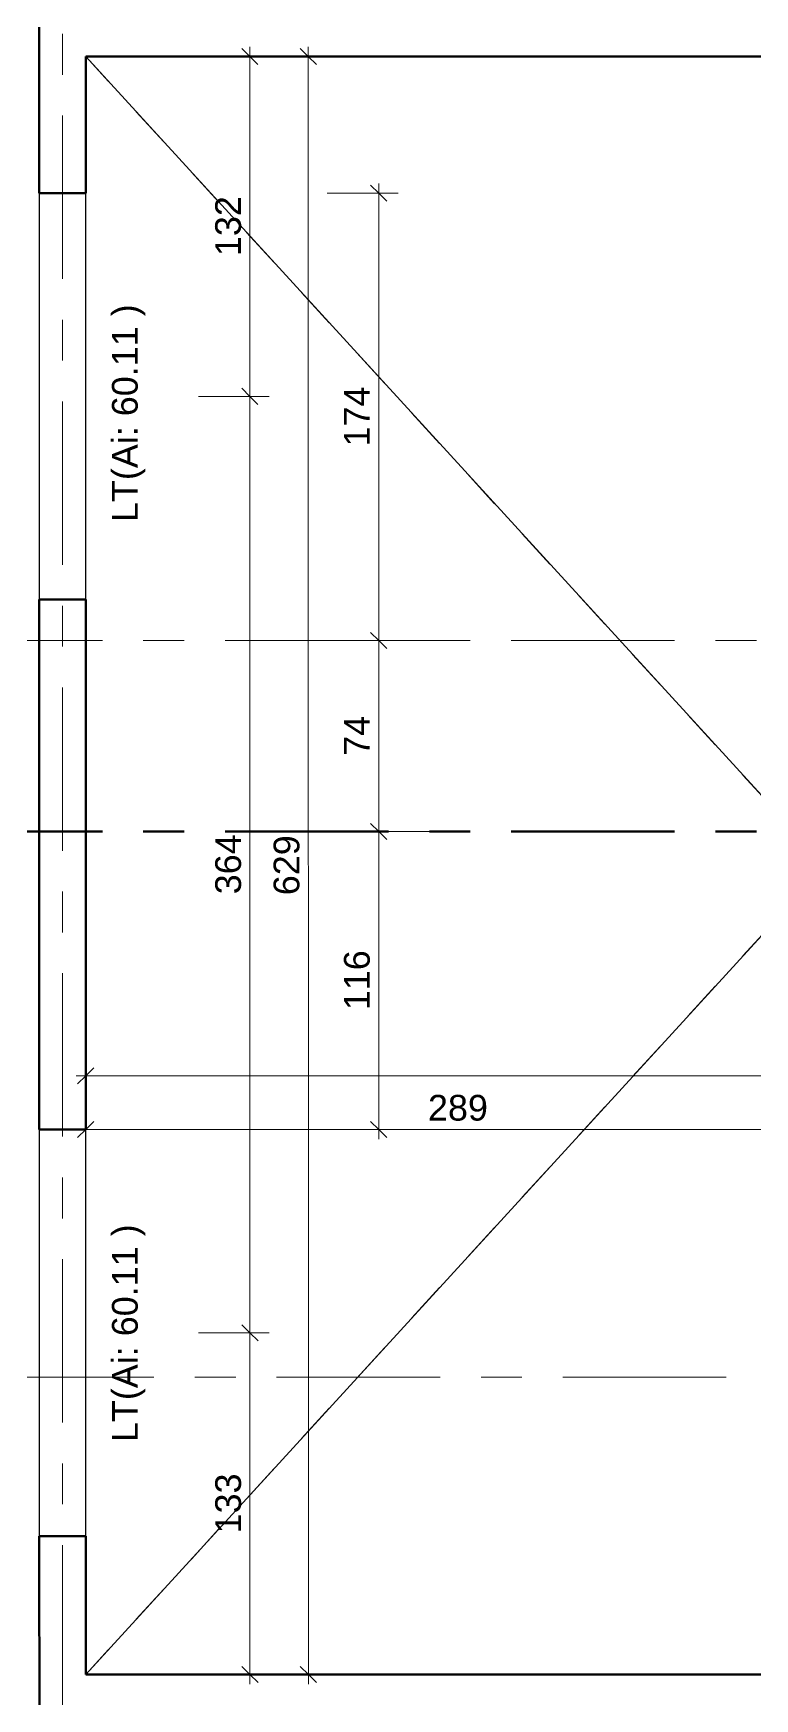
# Model space of a CAD drawing. Header units: metres. Extents: x 399 to 3028, y -427 to 863.
# Drawn here: x 434.03 to 436.83, y -392.86 to -386.38 of the extents above; entities that cross this region are included whole.
import ezdxf

# ---------------------------------------------------------------- set-up
doc = ezdxf.new("R2010")
doc.units = ezdxf.units.M
doc.linetypes.add('Ligne de quadrillage', pattern=[1.11125, 0.635, -0.15875, 0.15875, -0.15875])
doc.linetypes.add('Tiret', pattern=[0.3175, 0.15875, -0.15875])
for name, color, linetype, lineweight in [('A-ANNO-DIMS', 211, 'Continuous', 9), ('A-ANNO-DIMS-50', 211, 'Continuous', 9), ('A-DETL', 90, 'Continuous', 18), ('A-FLOR', 192, 'Continuous', 18), ('A-WALL', 113, 'Continuous', 18), ('G-ANNO-DIMS', 111, 'Continuous', 9), ('S-GRID', 1, 'Continuous', 9)]:
    doc.layers.add(name, color=color, linetype=linetype, lineweight=lineweight)
doc.styles.add('Arial', font='arial.ttf', dxfattribs={"height": 0.1})
doc.dimstyles.new('AES-_COTATION_1_50', dxfattribs={"dimscale": 0.3048, "dimtxt": 0.102026, "dimasz": 0.205052, "dimexe": 0.246063, "dimexo": 0.0625, "dimgap": 0.016404, "dimtad": 1, "dimdec": 1, "dimlfac": 100, "dimrnd": 0.5, "dimdsep": 46, "dimtxsty": 'Arial', "dimblk1": 'OBLIQUE', "dimblk2": 'OBLIQUE', "dimsah": 1, "dimcen": 0.09, "dimdle": 0.123031, "dimazin": 0, "dimtfac": 1, "dimtdec": 4, "dimtix": 1, "dimtmove": 0, "dimatfit": 3, "dimfxl": 0.656168, "dimfxlon": 1, "dimtvp": 1, "dimtolj": 1, "dimtzin": 0, "dimarcsym": 2})
doc.dimstyles.new('AES-_COTATION_1_50_2', dxfattribs={"dimscale": 0.3048, "dimtxt": 0.102026, "dimasz": 0.205052, "dimexe": 0.246063, "dimexo": 0.0625, "dimgap": 0.016404, "dimtad": 1, "dimdec": 1, "dimlfac": 100, "dimrnd": 0.5, "dimdsep": 46, "dimtxsty": 'Arial', "dimblk1": 'OBLIQUE', "dimblk2": 'OBLIQUE', "dimsah": 1, "dimcen": 0.09, "dimdle": 0.123031, "dimazin": 0, "dimtfac": 1, "dimtdec": 4, "dimtix": 1, "dimtmove": 0, "dimatfit": 3, "dimfxl": 0.656168, "dimfxlon": 1, "dimtvp": 1, "dimtolj": 1, "dimtzin": 0, "dimarcsym": 2})
doc.dimstyles.new('AES-_COTATION_1_50_3', dxfattribs={"dimscale": 0.3048, "dimtxt": 0.102026, "dimasz": 0.205052, "dimexe": 0.246063, "dimexo": 0.0625, "dimgap": 0.016404, "dimtad": 1, "dimdec": 1, "dimlfac": 100, "dimrnd": 0.5, "dimdsep": 46, "dimtxsty": 'Arial', "dimblk1": 'OBLIQUE', "dimblk2": 'OBLIQUE', "dimsah": 1, "dimcen": 0.09, "dimdle": 0.123031, "dimazin": 0, "dimtfac": 1, "dimtdec": 4, "dimtix": 1, "dimtmove": 0, "dimatfit": 3, "dimfxl": 0.656168, "dimfxlon": 1, "dimtvp": 1, "dimtolj": 1, "dimtzin": 0, "dimarcsym": 2})

# ---------------------------------------------------------------- blocks, each defined once
blk = doc.blocks.new('DIMBLOCK97-AES_EXE_BET_TZ_R_1_COF_0100-Plan coffrage PH R_1 Diffusion')
at = {"layer": 'A-ANNO-DIMS-50', "transparency": 16777216}
for p, q in [((435.0686, -386.4743), (434.7936, -386.4743)), ((434.8686, -386.4743), (434.8373, -386.443)), ((434.8686, -386.4368), (434.8686, -387.7952)), ((434.8686, -386.4743), (434.8998, -386.5055)), ((434.8686, -386.4743), (435.0686, -386.4743)), ((434.8686, -387.7952), (434.8373, -387.7639)), ((434.6686, -387.7952), (434.9436, -387.7952)), ((434.8686, -387.7952), (434.6686, -387.7952)), ((434.8686, -387.7952), (434.8998, -387.8264))]:
    blk.add_line(p, q, dxfattribs=at)
at = {"layer": 'A-ANNO-DIMS-50', "color": 0, "transparency": 16777216, "insert": (434.7337, -387.2501), "char_height": 0.1, "width": 0.276883, "attachment_point": 1, "rotation": 90, "line_spacing_factor": 0.941778, "style": 'Arial'}
blk.add_mtext('132', dxfattribs=at)
blk = doc.blocks.new('_Oblique')
at = {"color": 0, "linetype": 'ByBlock', "lineweight": -2}
blk.add_line((-0.5, -0.5), (0.5, 0.5), dxfattribs=at)
blk = doc.blocks.new('DIMBLOCK98-AES_EXE_BET_TZ_R_1_COF_0100-Plan coffrage PH R_1 Diffusion')
at = {"layer": 'A-ANNO-DIMS-50', "transparency": 16777216}
for p, q in [((434.8686, -387.7952), (434.8373, -387.7639)), ((434.6686, -387.7952), (434.9436, -387.7952)), ((434.8686, -387.7952), (434.6686, -387.7952)), ((434.8686, -387.7952), (434.8686, -391.4352)), ((434.8686, -387.7952), (434.8998, -387.8264)), ((434.6686, -391.4352), (434.9436, -391.4352)), ((434.8686, -391.4352), (434.6686, -391.4352)), ((434.8686, -391.4352), (434.8374, -391.4039)), ((434.8686, -391.4352), (434.8999, -391.4664))]:
    blk.add_line(p, q, dxfattribs=at)
at = {"layer": 'A-ANNO-DIMS-50', "color": 0, "transparency": 16777216, "insert": (434.7338, -389.7305), "char_height": 0.1, "width": 0.276883, "attachment_point": 1, "rotation": 90, "line_spacing_factor": 0.941778, "style": 'Arial'}
blk.add_mtext('364', dxfattribs=at)
blk = doc.blocks.new('DIMBLOCK99-AES_EXE_BET_TZ_R_1_COF_0100-Plan coffrage PH R_1 Diffusion')
at = {"layer": 'A-ANNO-DIMS-50', "transparency": 16777216}
for p, q in [((434.6686, -391.4352), (434.9436, -391.4352)), ((434.8686, -391.4352), (434.6686, -391.4352)), ((434.8686, -391.4352), (434.8374, -391.4039)), ((434.8686, -391.4352), (434.8687, -392.8007)), ((434.8686, -391.4352), (434.8999, -391.4664)), ((434.8687, -392.7632), (434.8374, -392.732)), ((435.0687, -392.7632), (434.7937, -392.7632)), ((434.8687, -392.7632), (434.8999, -392.7945)), ((434.8687, -392.7632), (435.0687, -392.7632))]:
    blk.add_line(p, q, dxfattribs=at)
at = {"layer": 'A-ANNO-DIMS-50', "color": 0, "transparency": 16777216, "insert": (434.7338, -392.2146), "char_height": 0.1, "width": 0.276883, "attachment_point": 1, "rotation": 90, "line_spacing_factor": 0.941778, "style": 'Arial'}
blk.add_mtext('133', dxfattribs=at)
blk = doc.blocks.new('DIMBLOCK137-AES_EXE_BET_TZ_R_1_COF_0100-Plan coffrage PH R_1 Diffusion')
at = {"layer": 'A-ANNO-DIMS-50', "transparency": 16777216}
for p, q in [((435.2953, -386.4743), (435.0203, -386.4743)), ((435.0953, -386.4743), (435.064, -386.443)), ((435.0953, -386.4368), (435.0954, -392.8007)), ((435.0953, -386.4743), (435.1265, -386.5055)), ((435.0953, -386.4743), (435.2953, -386.4743)), ((435.0954, -392.7632), (435.0641, -392.732)), ((435.2954, -392.7632), (435.0204, -392.7632)), ((435.0954, -392.7632), (435.1266, -392.7945)), ((435.0954, -392.7632), (435.2954, -392.7632))]:
    blk.add_line(p, q, dxfattribs=at)
at = {"layer": 'A-ANNO-DIMS-50', "color": 0, "transparency": 16777216, "insert": (434.9605, -389.7341), "char_height": 0.1, "width": 0.276883, "attachment_point": 1, "rotation": 90, "line_spacing_factor": 0.941778, "style": 'Arial'}
blk.add_mtext('629', dxfattribs=at)
blk = doc.blocks.new('DIMBLOCK140-AES_EXE_BET_TZ_R_1_COF_0100-Plan coffrage PH R_1 Diffusion')
at = {"layer": 'A-ANNO-DIMS-50', "transparency": 16777216}
for p, q in [((434.2306, -390.6363), (434.2306, -390.3613)), ((440.6406, -390.6362), (440.6406, -390.3612)), ((434.2306, -390.4363), (434.2619, -390.405)), ((440.6406, -390.4362), (440.6719, -390.405)), ((440.6781, -390.4362), (434.1931, -390.4363)), ((434.2306, -390.4363), (434.1994, -390.4676)), ((434.2306, -390.4363), (434.2306, -390.6363)), ((440.6406, -390.4362), (440.6094, -390.4675)), ((440.6406, -390.4362), (440.6406, -390.6362))]:
    blk.add_line(p, q, dxfattribs=at)
at = {"layer": 'A-ANNO-DIMS-50', "color": 0, "transparency": 16777216, "insert": (437.3202, -390.3014), "char_height": 0.1, "width": 0.276883, "attachment_point": 1, "rotation": 0.00085, "line_spacing_factor": 0.941778, "style": 'Arial'}
blk.add_mtext('641', dxfattribs=at)
blk = doc.blocks.new('DIMBLOCK641-AES_EXE_BET_TZ_R_1_COF_0100-Plan coffrage PH R_1 Diffusion')
at = {"layer": 'A-ANNO-DIMS-50', "transparency": 16777216}
for p, q in [((434.2306, -390.8449), (434.2306, -390.5699)), ((434.2306, -390.6449), (434.2619, -390.6137)), ((437.1199, -390.8449), (437.1199, -390.5699)), ((437.1199, -390.6449), (437.1511, -390.6136)), ((437.1199, -390.6449), (434.1931, -390.6449)), ((434.2306, -390.6449), (434.1994, -390.6762)), ((434.2306, -390.6449), (434.2306, -390.8449)), ((437.1199, -390.6449), (437.0886, -390.6761)), ((437.1199, -390.6449), (437.1199, -390.8449))]:
    blk.add_line(p, q, dxfattribs=at)
at = {"layer": 'A-ANNO-DIMS-50', "color": 0, "transparency": 16777216, "insert": (435.5599, -390.5101), "char_height": 0.1, "width": 0.276883, "attachment_point": 1, "rotation": 0.00085, "line_spacing_factor": 0.941778, "style": 'Arial'}
blk.add_mtext('289', dxfattribs=at)
blk = doc.blocks.new('DIMBLOCK837-AES_EXE_BET_TZ_R_1_COF_0100-Plan coffrage PH R_1 Diffusion')
at = {"layer": 'A-ANNO-DIMS-50', "transparency": 16777216}
for p, q in [((435.3686, -387.0052), (435.3373, -386.9739)), ((435.3686, -386.9677), (435.3686, -388.7444)), ((435.1686, -387.0052), (435.4436, -387.0052)), ((435.3686, -387.0052), (435.1686, -387.0052)), ((435.3686, -387.0052), (435.3998, -387.0364)), ((435.5686, -388.7444), (435.2936, -388.7444)), ((435.3686, -388.7444), (435.3373, -388.7131)), ((435.3686, -388.7444), (435.3998, -388.7756)), ((435.3686, -388.7444), (435.5686, -388.7444))]:
    blk.add_line(p, q, dxfattribs=at)
at = {"layer": 'A-ANNO-DIMS-50', "color": 0, "transparency": 16777216, "insert": (435.2338, -387.9901), "char_height": 0.1, "width": 0.276883, "attachment_point": 1, "rotation": 90, "line_spacing_factor": 0.941778, "style": 'Arial'}
blk.add_mtext('174', dxfattribs=at)
blk = doc.blocks.new('DIMBLOCK838-AES_EXE_BET_TZ_R_1_COF_0100-Plan coffrage PH R_1 Diffusion')
at = {"layer": 'A-ANNO-DIMS-50', "transparency": 16777216}
for p, q in [((435.5686, -388.7444), (435.2936, -388.7444)), ((435.3686, -388.7444), (435.3373, -388.7131)), ((435.3686, -388.7444), (435.3686, -389.4864)), ((435.3686, -388.7444), (435.3998, -388.7756)), ((435.3686, -388.7444), (435.5686, -388.7444)), ((435.3686, -389.4864), (435.3374, -389.4552)), ((435.5686, -389.4864), (435.2936, -389.4864)), ((435.3686, -389.4864), (435.3999, -389.5176)), ((435.3686, -389.4864), (435.5686, -389.4864))]:
    blk.add_line(p, q, dxfattribs=at)
at = {"layer": 'A-ANNO-DIMS-50', "color": 0, "transparency": 16777216, "insert": (435.2338, -389.1923), "char_height": 0.1, "width": 0.184588, "attachment_point": 1, "rotation": 90, "line_spacing_factor": 0.941778, "style": 'Arial'}
blk.add_mtext('74', dxfattribs=at)
blk = doc.blocks.new('DIMBLOCK839-AES_EXE_BET_TZ_R_1_COF_0100-Plan coffrage PH R_1 Diffusion')
at = {"layer": 'A-ANNO-DIMS-50', "transparency": 16777216}
for p, q in [((435.3686, -389.4864), (435.3374, -389.4552)), ((435.5686, -389.4864), (435.2936, -389.4864)), ((435.3686, -389.4864), (435.3686, -390.6827)), ((435.3686, -389.4864), (435.3999, -389.5176)), ((435.3686, -389.4864), (435.5686, -389.4864)), ((435.3686, -390.6452), (435.3374, -390.6139)), ((435.1686, -390.6452), (435.4436, -390.6452)), ((435.3686, -390.6452), (435.1686, -390.6452)), ((435.3686, -390.6452), (435.3999, -390.6764))]:
    blk.add_line(p, q, dxfattribs=at)
at = {"layer": 'A-ANNO-DIMS-50', "color": 0, "transparency": 16777216, "insert": (435.2338, -390.1811), "char_height": 0.1, "width": 0.276883, "attachment_point": 1, "rotation": 90, "line_spacing_factor": 0.941778, "style": 'Arial'}
blk.add_mtext('116', dxfattribs=at)

msp = doc.modelspace()

# ---------------------------------------------------------------- linework, layer by layer
at = {"layer": 'A-DETL', "color": 51}
for q in [(434.2306, -386.4743), (434.2306, -392.7632)]:
    msp.add_line((437.1041, -389.6187), q, dxfattribs=at)
at = {"layer": 'A-DETL', "linetype": 'Tiret'}
for q in [(434.2306, -386.4743), (434.2306, -392.7632)]:
    msp.add_line((437.1041, -389.6187), q, dxfattribs=at)
at = {"layer": 'A-FLOR', "color": 31, "lineweight": 25}
for p, q in [((434.2306, -386.4743), (440.6406, -386.4742)), ((434.2306, -392.7632), (434.2306, -386.4743)), ((440.6406, -392.7631), (434.2306, -392.7632))]:
    msp.add_line(p, q, dxfattribs=at)
at = {"layer": 'A-WALL', "color": 2, "lineweight": 50}
for p, q in [((434.0506, -387.0052), (434.0505, -385.3508)), ((440.6406, -386.4742), (434.2306, -386.4743)), ((434.2306, -386.4743), (434.2306, -387.0052)), ((434.2306, -387.0052), (434.0506, -387.0052)), ((434.0506, -390.6452), (434.0506, -388.5852)), ((434.0506, -388.5852), (434.2306, -388.5852)), ((434.2306, -388.5852), (434.2306, -390.6452)), ((434.2306, -390.6452), (434.0506, -390.6452)), ((434.0507, -393.4741), (434.0506, -392.2252)), ((434.0506, -392.2252), (434.2306, -392.2252)), ((434.2306, -392.2252), (434.2306, -392.7632)), ((434.2306, -392.7632), (440.6406, -392.7631))]:
    msp.add_line(p, q, dxfattribs=at)
at = {"layer": 'A-WALL', "color": 3, "lineweight": 25}
for p, q in [((434.0506, -387.0052), (434.0506, -388.5852)), ((434.2306, -388.5852), (434.2306, -387.0052)), ((434.0506, -390.6452), (434.0506, -392.2252)), ((434.2306, -392.2252), (434.2306, -390.6452))]:
    msp.add_line(p, q, dxfattribs=at)
at = {"layer": 'G-ANNO-DIMS'}
for p, q in [((434.2306, -387.545), (434.2306, -387.545)), ((434.2306, -387.545), (434.2306, -387.545)), ((434.2306, -391.1208), (434.2306, -391.1208)), ((434.2306, -391.1208), (434.2306, -391.1208))]:
    msp.add_line(p, q, dxfattribs=at)
at = {"layer": 'S-GRID', "linetype": 'Ligne de quadrillage'}
for p, q in [((434.1411, -424.01), (434.1405, -380.1746)), ((402.5455, -388.7449), (470.4951, -388.7439)), ((430.5272, -391.6068), (470.4951, -391.6063))]:
    msp.add_line(p, q, dxfattribs=at)
at = {"layer": 'S-GRID', "linetype": 'Ligne de quadrillage', "lineweight": 100}
msp.add_line((402.5455, -389.4864), (470.4951, -389.4864), dxfattribs=at)

# ---------------------------------------------------------------- texts
at = {"layer": 'G-ANNO-DIMS', "char_height": 0.1, "width": 1.011239, "attachment_point": 1, "rotation": 90, "line_spacing_factor": 0.941778, "style": 'Arial'}
for insert in [(434.3327, -388.2838), (434.3328, -391.8596)]:
    msp.add_mtext('LT(Ai: 60.11 )', dxfattribs=dict(at, insert=insert))

# ---------------------------------------------------------------- dimensions: what is measured, and where the dimension line sits
at = {"layer": 'A-ANNO-DIMS'}
for base, p1, p2, angle, dimstyle, override, picture, middle in [((434.8686, -387.7952), (435.0686, -386.4743), (434.6686, -387.7952), 270.00085, 'AES-_COTATION_1_50', {"dimpost": '<>', "dimfxl": 1.380131}, 'DIMBLOCK97-AES_EXE_BET_TZ_R_1_COF_0100-Plan coffrage PH R_1 Diffusion', (434.9247, -387.1347)), ((435.0954, -392.7632), (435.2953, -386.4743), (435.2954, -392.7632), 270.00085, 'AES-_COTATION_1_50', {"dimpost": '<>', "dimfxl": 6.288952}, 'DIMBLOCK137-AES_EXE_BET_TZ_R_1_COF_0100-Plan coffrage PH R_1 Diffusion', (435.1514, -389.6187)), ((435.3686, -388.7444), (435.1686, -387.0052), (435.5686, -388.7444), 270.00085, 'AES-_COTATION_1_50_3', {"dimpost": '<>', "dimfxl": 1.784639}, 'DIMBLOCK837-AES_EXE_BET_TZ_R_1_COF_0100-Plan coffrage PH R_1 Diffusion', (435.4238, -387.8748)), ((434.8686, -391.4352), (434.6686, -387.7952), (434.6686, -391.4352), 270.00085, 'AES-_COTATION_1_50', {"dimpost": '<>', "dimfxl": 3.64}, 'DIMBLOCK98-AES_EXE_BET_TZ_R_1_COF_0100-Plan coffrage PH R_1 Diffusion', (434.9247, -389.6152)), ((435.3686, -389.4864), (435.5686, -388.7444), (435.5686, -389.4864), 270.00085, 'AES-_COTATION_1_50_3', {"dimpost": '<>', "dimfxl": 0.742011}, 'DIMBLOCK838-AES_EXE_BET_TZ_R_1_COF_0100-Plan coffrage PH R_1 Diffusion', (435.4236, -389.1154)), ((435.3686, -390.6452), (435.5686, -389.4864), (435.1686, -390.6452), 270.00085, 'AES-_COTATION_1_50_3', {"dimpost": '<>', "dimfxl": 1.225852}, 'DIMBLOCK839-AES_EXE_BET_TZ_R_1_COF_0100-Plan coffrage PH R_1 Diffusion', (435.4247, -390.0658)), ((434.2306, -390.4363), (440.6406, -390.6362), (434.2306, -390.6363), 0.00085, 'AES-_COTATION_1_50', {"dimpost": '<>', "dimfxl": 6.41}, 'DIMBLOCK140-AES_EXE_BET_TZ_R_1_COF_0100-Plan coffrage PH R_1 Diffusion', (437.4356, -390.3802)), ((434.2306, -390.6449), (437.1199, -390.8449), (434.2306, -390.8449), 0.00085, 'AES-_COTATION_1_50_2', {"dimpost": '<>', "dimfxl": 2.889255}, 'DIMBLOCK641-AES_EXE_BET_TZ_R_1_COF_0100-Plan coffrage PH R_1 Diffusion', (435.6752, -390.5888)), ((434.8687, -392.7632), (434.6686, -391.4352), (435.0687, -392.7632), 270.00085, 'AES-_COTATION_1_50', {"dimpost": '<>', "dimfxl": 1.386989}, 'DIMBLOCK99-AES_EXE_BET_TZ_R_1_COF_0100-Plan coffrage PH R_1 Diffusion', (434.9247, -392.0992))]:
    dim = msp.add_linear_dim(base=base, p1=p1, p2=p2, angle=angle, dimstyle=dimstyle, override=override, dxfattribs=at)
    dim.commit()
    dim.dimension.update_dxf_attribs({"geometry": picture, "text_midpoint": middle})

doc.saveas('drawing.dxf')
